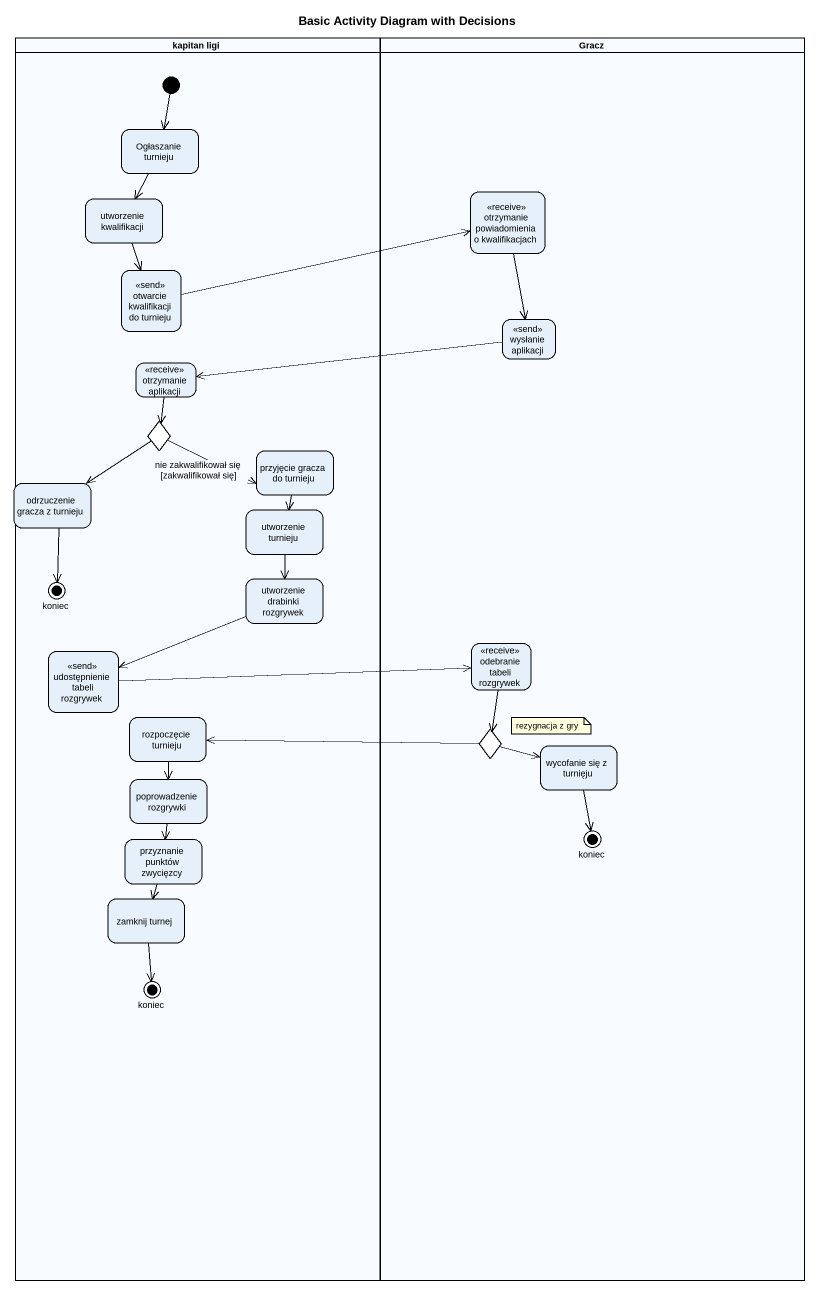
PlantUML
@startuml
title Basic Activity Diagram with Decisions
hide empty description
state "kapitan ligi" as kapitan_ligi <<partition>> {
  state "Ogłaszanie turnieju" as Ogłaszanie_turnieju
  state "utworzenie kwalifikacji" as utworzenie_kwalifikacji
  state "otwarcie kwalifikacji do turnieju" as otwarcie_kwalifikacji_do <<send>>
  state "otrzymanie aplikacji" as otrzymanie_aplikacji <<receive>>
  state choice1 <<choice>>
  state "przyjęcie gracza do turnieju" as przyjęcie_gracza_do_turnieju
  state "odrzuczenie gracza z turnieju" as odrzuczenie_gracza_z
  state "utworzenie turnieju" as utworzenie_turnieju
  state koniec <<end>>
  state "utworzenie drabinki rozgrywek" as utworzenie_drabinki
  state "udostępnienie tabeli rozgrywek" as udostępnienie_tabeli <<send>>
  state "rozpoczęcie turnieju" as rozpoczęcie_turnieju
  state "poprowadzenie rozgrywki" as poprowadzenie_rozgrywki
  state "przyznanie punktów zwycięzcy" as przyznanie_punktów_zwycięzcy
  state "zamknij turnej" as zamknij_turnej
  state "koniec" as koniec_3 <<end>>
  [*] --> Ogłaszanie_turnieju
}
state Gracz <<partition>> {
  state "otrzymanie powiadomienia o kwalifikacjach" as otrzymanie_powiadomienia_o <<receive>>
  state "wysłanie aplikacji" as wysłanie_aplikacji <<send>>
  state "odebranie tabeli rozgrywek" as odebranie_tabeli_rozgrywek <<receive>>
  state choice2 <<choice>>
  state "wycofanie się z turnięju" as wycofanie_się_z_turnięju
  state "koniec" as koniec_2 <<end>>
}
Ogłaszanie_turnieju --> utworzenie_kwalifikacji
utworzenie_kwalifikacji --> otwarcie_kwalifikacji_do
otrzymanie_powiadomienia_o --> wysłanie_aplikacji
otwarcie_kwalifikacji_do -right-> otrzymanie_powiadomienia_o
wysłanie_aplikacji -left-> otrzymanie_aplikacji
otrzymanie_aplikacji --> choice1
choice1 -right-> przyjęcie_gracza_do_turnieju : nie zakwalifikował się [zakwalifikował się]
choice1 --> odrzuczenie_gracza_z
przyjęcie_gracza_do_turnieju --> utworzenie_turnieju
odrzuczenie_gracza_z --> koniec
utworzenie_turnieju --> utworzenie_drabinki
utworzenie_drabinki -left-> udostępnienie_tabeli
udostępnienie_tabeli -right-> odebranie_tabeli_rozgrywek
odebranie_tabeli_rozgrywek --> choice2
rozpoczęcie_turnieju --> poprowadzenie_rozgrywki
choice2 -left-> rozpoczęcie_turnieju
choice2 -right-> wycofanie_się_z_turnięju
wycofanie_się_z_turnięju --> koniec_2
poprowadzenie_rozgrywki --> przyznanie_punktów_zwycięzcy
przyznanie_punktów_zwycięzcy --> zamknij_turnej
zamknij_turnej --> koniec_3
note as N1
  rezygnacja z gry
end note
@enduml
